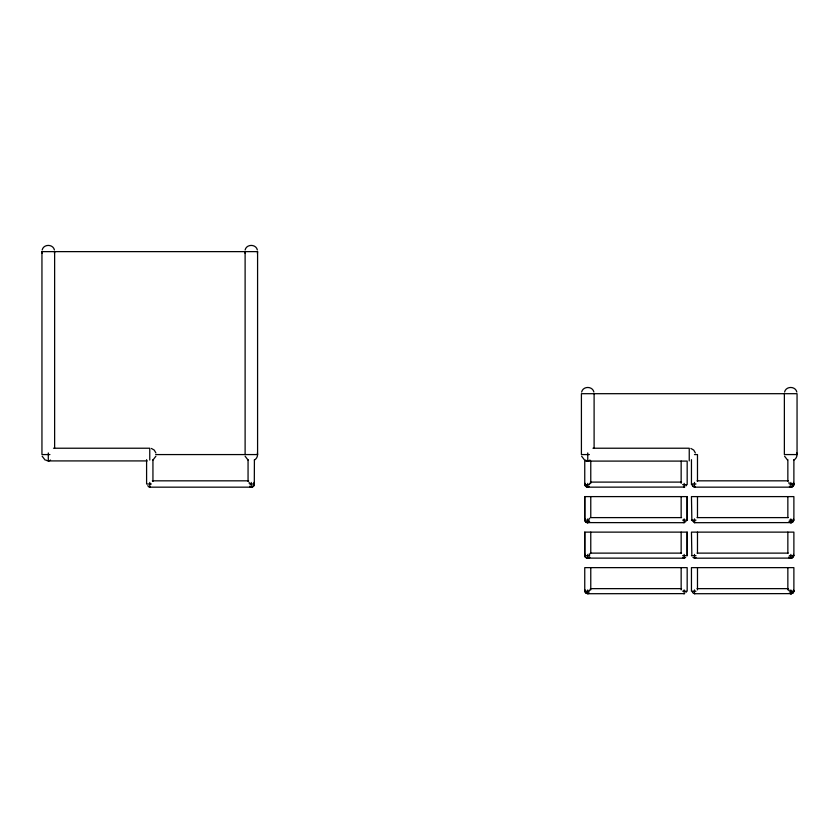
<?xml version="1.0" encoding="UTF-8"?>
<svg xmlns="http://www.w3.org/2000/svg" width="839" height="839" viewBox="0 0 839 839"><rect width="100%" height="100%" fill="white"/><g stroke="black" fill="none" stroke-linecap="round" stroke-linejoin="round"><path stroke-width="1.26" d="M48.295 452.934L48.295 460.915L147.161 460.915M685.673 557.453L684.163 558.197L586.985 558.113L585.15 556.928L584.752 555.659L584.752 532.125L687.172 532.125L687.172 555.659L682.652 555.659M686.008 521.418L684.163 522.687L586.985 522.603L585.632 521.942L584.752 520.149L584.752 496.604L687.172 496.604L687.172 520.149L682.652 520.149M590.771 553.048L590.771 532.125M590.771 517.537L590.771 496.604M681.153 553.048L681.153 532.125M681.153 517.537L681.153 496.604M687.172 555.659L687.172 532.125M687.172 520.149L687.172 496.604M793.474 482.415L793.474 485.582L790.862 487.165L694.472 487.165L692.962 486.421M54.42 253.263L54.629 251.627L54.629 448.026M257.363 253.263L257.583 251.627L41.95 251.627L41.95 454.57L49.931 454.57M790.086 487.081L793.002 486.431L793.883 484.627L793.883 459.688M692.962 592.974L694.472 593.718L791.649 593.624L793.002 592.974L793.883 591.18L793.883 567.636L691.451 567.636L691.451 591.18L695.971 591.18M684.718 487.081L587.761 487.165L585.15 485.896L585.15 483.358M589.272 520.149L584.752 520.149L585.15 518.88M589.272 555.659L584.752 555.659L585.15 554.39M684.718 593.624L587.761 593.718L585.15 592.449L585.15 589.911M793.778 485.288L793.474 483.358L793.474 484.627M691.86 520.149L691.451 496.604L793.883 496.604L793.883 520.149L793.002 521.942L791.649 522.603L694.472 522.687L692.406 520.799M691.86 555.659L691.451 532.125L793.883 532.125L793.883 555.659L793.002 557.453L791.649 558.113L694.472 558.197L692.962 557.453M793.778 591.831L793.474 589.911M788.807 483.18L789.017 482.415M686.008 485.896L686.218 485.288M686.008 592.449L686.218 591.831M792.928 485.288L791.932 486.83L790.086 487.06L793.002 486.421M788.807 590.52L789.017 589.911M42.17 249.98C43.513 243.897 53.077 243.897 54.42 249.98M155.886 456.217L152.939 460.066M245.114 249.98C246.456 243.897 256.021 243.897 257.363 249.98M581.637 392.044C582.979 385.95 592.544 385.95 593.886 392.044M784.58 392.044C785.923 385.95 795.487 385.95 796.83 392.044M792.708 485.582L791.932 486.746L790.317 487.081M792.373 521.942L792.708 521.418L791.418 522.603L789.363 522.34M589.272 521.942L589.607 521.418M589.607 556.928L588.317 558.113L586.985 558.113M793.002 592.974L793.474 592.449M589.272 486.431L586.985 487.081M589.272 592.974L586.985 593.624M695.971 557.453L694.472 558.197L694.472 554.39M589.89 557.453L587.761 558.197L586.262 557.453L587.216 558.113M588.831 522.34L586.985 522.603M695.531 522.34L694.472 522.687L694.472 518.88M791.932 522.34L790.086 522.603M589.272 522.34L587.216 522.603L585.916 521.418M695.017 487.06L692.962 486.242M695.017 487.081L694.472 487.165L694.472 482.415M790.086 558.113L791.418 558.113L792.708 556.928L791.418 558.113L788.733 557.453L789.363 557.862M695.017 593.624L694.472 593.718L694.472 589.911M789.363 592.974L791.418 593.624L792.928 591.831L791.932 593.372L790.086 593.624L791.649 593.624M789.363 486.242L791.649 487.06M586.262 486.421L588.538 487.081M789.803 522.34L791.649 522.603M789.017 556.928L790.317 558.113L791.649 558.113M586.702 593.372L586.262 592.974L588.538 593.624M151.356 483.998L146.594 483.998L146.594 459.688M793.474 518.88L793.474 520.149M793.474 554.39L793.474 555.659M254.301 483.998L254.406 459.688M53.497 448.225L149.762 448.225L149.762 460.066M592.963 448.225L689.239 448.225L689.239 460.915M155.655 454.57L257.583 454.57L257.583 251.627M589.408 454.57L581.417 454.57L581.417 393.69L797.05 393.69L797.05 454.57L784.371 454.57L784.371 393.69M694.472 454.57L697.482 454.57L697.482 481.439M152.362 480.831L248.638 480.831M697.073 480.831L788.261 480.831M590.373 482.1L681.562 482.1M249.655 483.998L254.406 483.998A3.167 3.167 0 0 1 250.421 487.06M695.971 483.998L691.86 483.998M789.363 483.998L793.883 483.998M682.652 484.627L687.172 484.627L687.172 461.093L584.752 461.093L584.752 484.627L589.272 484.627M692.343 484.627L691.451 484.627L691.451 459.688M253.179 485.582A3.167 2.244 -90 0 1 251.239 487.165L149.762 487.165L149.762 482.415M590.373 517.611L681.562 517.611M697.073 517.611L788.261 517.611M691.451 520.149L695.971 520.149M789.363 520.149L793.883 520.149M590.373 553.121L681.562 553.121M697.073 553.121L788.261 553.121M691.451 555.659L695.971 555.659M789.363 555.659L793.883 555.659M590.373 588.642L681.562 588.642M697.073 588.642L788.261 588.642M682.652 591.18L687.172 591.18L687.172 567.636L584.752 567.636L584.752 591.18L589.272 591.18M789.363 591.18L793.883 591.18L793.778 590.52M245.114 454.57L245.114 251.627M584.752 520.149L584.752 496.604M584.752 555.659L584.752 532.125M683.607 487.081L684.163 487.165L684.163 483.358M683.607 593.624L684.163 593.718L684.163 589.911M690.875 448.446L693.717 450.092L695.363 452.934M151.408 448.446L154.25 450.092L155.886 452.934M683.093 522.34L684.163 522.687L684.163 518.88M587.216 522.603L586.262 521.942M586.262 486.83L584.752 484.627M586.262 557.862L585.15 556.928M586.262 593.372L584.752 591.18M787.538 460.066L784.58 456.217M584.594 460.066L581.637 456.217M248.071 460.066L245.114 456.217M45.117 460.066L42.17 456.217M682.652 557.453L684.163 558.197L684.163 554.39M585.632 521.942L584.856 520.809M589.272 518.355L589.607 518.88M789.017 521.418L789.363 521.942M589.272 553.866L589.817 555.009M692.406 485.288L692.626 485.896M692.406 591.831L692.626 592.449M589.607 483.358L589.817 483.977M589.607 589.911L589.817 590.52M692.406 484.816L692.626 485.582M244.894 251.627L245.114 253.263M41.95 251.627L42.17 253.263M587.761 452.934L587.761 460.915M790.862 482.415L790.862 487.165M790.862 518.88L790.862 522.687M790.862 554.39L790.862 558.197M790.862 589.911L790.862 593.718M787.852 459.688L787.852 481.439M787.852 496.604L787.852 517.537M787.852 532.125L787.852 553.048M787.852 567.636L787.852 589.869M697.482 496.604L697.482 517.537M697.482 532.125L697.482 553.048M697.482 567.636L697.482 589.869M681.153 461.093L681.153 483.327M681.153 567.636L681.153 589.869M594.106 393.69L594.106 448.089M590.771 461.093L590.771 483.327M590.771 567.636L590.771 589.869M587.761 483.358L587.761 487.165M587.761 518.88L587.761 522.687M587.761 554.39L587.761 558.197M587.761 589.911L587.761 593.718M251.239 482.415L251.239 487.165A3.178 2.244 -90 0 1 249.655 486.242M248.061 459.688L248.061 481.439M152.939 459.688L152.939 481.439M796.83 452.934A6.345 6.345 0 0 1 793.883 460.066M590.006 460.066A6.345 4.489 -90 0 1 585.517 460.066M150.349 487.06A3.167 2.244 -90 0 1 147.821 485.582M253.986 482.415A3.167 3.167 0 0 1 251.239 487.165M249.068 483.18A3.188 2.255 90 0 1 249.298 482.415M50.539 460.066A6.345 4.489 -90 0 1 46.051 460.066M257.363 452.934A6.345 6.345 0 0 1 254.406 460.066M585.916 592.449L585.706 591.831L585.916 592.449M585.916 485.896L585.706 485.288L585.916 485.896"/></g></svg>
